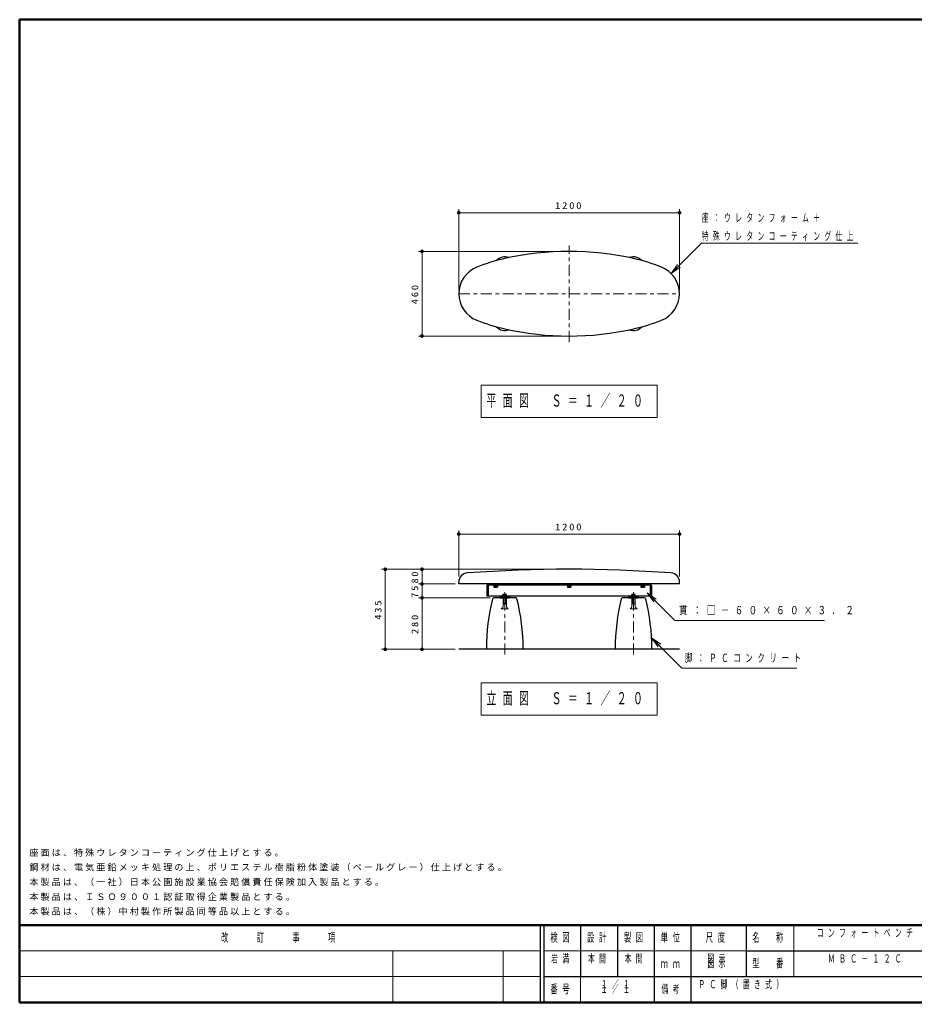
# Model space of a CAD drawing. Units: millimetres on the paper, scale 1:20. Extents: x -385 to 0, y 0 to 267.
# Drawn here: x -385 to -141.7, y 0 to 267 of the extents above; entities that cross this region are included whole.
import ezdxf

# ---------------------------------------------------------------- set-up
doc = ezdxf.new("R2010")
doc.units = ezdxf.units.MM
doc.linetypes.add('USER1', pattern=[4.5, 2.5, -2])
doc.linetypes.add('USER2', pattern=[6, 3, -1, 1, -1])
doc.layers.add('LY_1', color=7, linetype='Continuous', lineweight=25)
doc.layers.add('LY_2', color=7, linetype='Continuous', lineweight=13)
doc.layers.add('LY_3', color=7, linetype='Continuous')
doc.styles.add('ＭＳ ゴシック', font='')
doc.styles.get('ＭＳ ゴシック').set_extended_font_data('MS Gothic')

# ---------------------------------------------------------------- blocks, each defined once
blk = doc.blocks.new('filled_dot')
at = {"color": 0, "linetype": 'Continuous', "lineweight": -2, "const_width": 1.25}
blk.add_lwpolyline([(-0.625, 0, 1), (0.625, 0, 1)], format="xyb", close=True, dxfattribs=at)

msp = doc.modelspace()

# ---------------------------------------------------------------- linework, layer by layer
at = {"layer": 'LY_1', "lineweight": 13}
for p, q in [((-265.601, 193.543), (-265.601, 215.543)), ((-265.601, 214.543), (-205.601, 214.543)), ((-205.601, 193.543), (-205.601, 215.543)), ((-236.601, 204.043), (-276.601, 204.043)), ((-275.601, 181.043), (-275.601, 204.043)), ((-207.872, 198.026), (-206.105, 200.501)), ((-207.872, 198.026), (-205.751, 200.148)), ((-205.397, 199.794), (-207.872, 198.026)), ((-236.601, 181.043), (-276.601, 181.043)), ((-259.501, 167.72), (-259.501, 158.92)), ((-211.701, 167.72), (-259.501, 167.72)), ((-211.701, 158.92), (-211.701, 167.72)), ((-259.501, 158.92), (-211.701, 158.92)), ((-265.601, 115.721), (-265.601, 128.221)), ((-205.601, 115.721), (-205.601, 128.221)), ((-265.601, 127.221), (-205.601, 127.221)), ((-276.601, 117.671), (-286.601, 117.671)), ((-285.601, 95.921), (-285.601, 117.671)), ((-236.601, 117.671), (-276.601, 117.671)), ((-275.601, 113.671), (-275.601, 117.671)), ((-266.601, 113.671), (-276.601, 113.671)), ((-275.601, 109.921), (-275.601, 113.671)), ((-257.078, 109.921), (-276.601, 109.921)), ((-275.601, 95.921), (-275.601, 109.921)), ((-212.612, 108.81), (-214.38, 111.285)), ((-214.38, 111.285), (-211.905, 109.517)), ((-214.38, 111.285), (-212.258, 109.163)), ((-211.42, 96.583), (-213.188, 99.058)), ((-213.188, 99.058), (-210.713, 97.29)), ((-213.188, 99.058), (-211.066, 96.937)), ((-266.601, 95.921), (-286.601, 95.921)), ((-266.601, 95.921), (-276.601, 95.921)), ((-259.501, 86.846), (-259.501, 78.046)), ((-211.701, 86.846), (-259.501, 86.846)), ((-211.701, 78.046), (-211.701, 86.846)), ((-259.501, 78.046), (-211.701, 78.046))]:
    msp.add_line(p, q, dxfattribs=at)
at = {"layer": 'LY_1', "linetype": 'USER2', "lineweight": 13}
for p, q in [((-235.601, 179.411), (-235.601, 205.675)), ((-265.601, 192.543), (-205.601, 192.543)), ((-253.101, 94.467), (-253.101, 111.526)), ((-253.101, 111.06), (-253.101, 106.654)), ((-218.101, 94.467), (-218.101, 111.526)), ((-218.101, 111.06), (-218.101, 106.654))]:
    msp.add_line(p, q, dxfattribs=at)
at = {"layer": 'LY_1'}
for p, q in [((-265.601, 113.671), (-265.601, 114.171)), ((-205.601, 113.671), (-265.601, 113.671)), ((-257.951, 113.271), (-257.951, 110.471)), ((-213.351, 113.371), (-257.851, 113.371)), ((-257.601, 113.371), (-257.601, 110.371)), ((-257.101, 113.671), (-257.101, 113.371)), ((-256.126, 113.371), (-256.126, 113.296)), ((-256.126, 113.371), (-255.076, 113.371)), ((-256.126, 113.296), (-255.076, 113.296)), ((-256.092, 113.171), (-256.092, 112.816)), ((-256.092, 113.171), (-255.11, 113.171)), ((-256.092, 112.816), (-256.014, 112.771)), ((-255.141, 113.296), (-256.061, 113.296)), ((-256.061, 113.171), (-256.061, 113.296)), ((-255.141, 113.171), (-256.061, 113.171)), ((-255.189, 112.771), (-256.014, 112.771)), ((-255.847, 113.171), (-255.847, 112.816)), ((-255.635, 113.171), (-255.601, 113.296)), ((-255.601, 113.171), (-255.568, 113.296)), ((-255.356, 113.171), (-255.356, 112.816)), ((-255.11, 112.816), (-255.189, 112.771)), ((-255.141, 113.171), (-255.141, 113.296)), ((-255.11, 113.171), (-255.11, 112.816)), ((-255.076, 113.296), (-255.076, 113.371)), ((-254.101, 113.371), (-254.101, 113.671)), ((-237.101, 113.671), (-237.101, 113.371)), ((-236.126, 113.371), (-236.126, 113.296)), ((-236.126, 113.371), (-235.076, 113.371)), ((-236.126, 113.296), (-235.076, 113.296)), ((-236.092, 113.171), (-236.092, 112.816)), ((-236.092, 113.171), (-235.11, 113.171)), ((-236.092, 112.816), (-236.014, 112.771)), ((-235.141, 113.296), (-236.061, 113.296)), ((-236.061, 113.171), (-236.061, 113.296)), ((-235.141, 113.171), (-236.061, 113.171)), ((-235.189, 112.771), (-236.014, 112.771)), ((-235.847, 113.171), (-235.847, 112.816)), ((-235.635, 113.171), (-235.601, 113.296)), ((-235.601, 113.171), (-235.568, 113.296)), ((-235.356, 113.171), (-235.356, 112.816)), ((-235.11, 112.816), (-235.189, 112.771)), ((-235.141, 113.171), (-235.141, 113.296)), ((-235.11, 113.171), (-235.11, 112.816)), ((-235.076, 113.296), (-235.076, 113.371)), ((-234.101, 113.371), (-234.101, 113.671)), ((-217.101, 113.671), (-217.101, 113.371)), ((-216.126, 113.371), (-216.126, 113.296)), ((-216.126, 113.371), (-215.076, 113.371)), ((-216.126, 113.296), (-215.076, 113.296)), ((-216.092, 113.171), (-216.092, 112.816)), ((-216.092, 113.171), (-215.11, 113.171)), ((-216.092, 112.816), (-216.014, 112.771)), ((-215.141, 113.296), (-216.061, 113.296)), ((-216.061, 113.171), (-216.061, 113.296)), ((-215.141, 113.171), (-216.061, 113.171)), ((-215.189, 112.771), (-216.014, 112.771)), ((-215.847, 113.171), (-215.847, 112.816)), ((-215.635, 113.171), (-215.601, 113.296)), ((-215.601, 113.171), (-215.568, 113.296)), ((-215.356, 113.171), (-215.356, 112.816)), ((-215.11, 112.816), (-215.189, 112.771)), ((-215.141, 113.171), (-215.141, 113.296)), ((-215.11, 113.171), (-215.11, 112.816)), ((-215.076, 113.296), (-215.076, 113.371)), ((-214.101, 113.371), (-214.101, 113.671)), ((-213.601, 113.371), (-213.601, 110.371)), ((-213.251, 113.271), (-213.251, 110.471)), ((-205.601, 113.671), (-205.601, 114.171)), ((-213.351, 110.371), (-257.851, 110.371)), ((-253.626, 110.371), (-253.626, 110.446)), ((-253.626, 110.446), (-252.576, 110.446)), ((-253.626, 110.371), (-252.576, 110.371)), ((-253.592, 110.801), (-253.514, 110.846)), ((-253.592, 110.446), (-253.592, 110.801)), ((-253.592, 110.446), (-252.61, 110.446)), ((-253.551, 109.921), (-252.651, 109.921)), ((-252.689, 110.846), (-253.514, 110.846)), ((-253.347, 110.446), (-253.347, 110.801)), ((-252.856, 110.446), (-252.856, 110.801)), ((-252.61, 110.801), (-252.689, 110.846)), ((-252.61, 110.446), (-252.61, 110.801)), ((-252.576, 110.446), (-252.576, 110.371)), ((-218.626, 110.371), (-218.626, 110.446)), ((-218.626, 110.446), (-217.576, 110.446)), ((-218.626, 110.371), (-217.576, 110.371)), ((-218.592, 110.801), (-218.514, 110.846)), ((-218.592, 110.446), (-218.592, 110.801)), ((-218.592, 110.446), (-217.61, 110.446)), ((-218.551, 109.921), (-217.651, 109.921)), ((-217.689, 110.846), (-218.514, 110.846)), ((-218.347, 110.446), (-218.347, 110.801)), ((-217.856, 110.446), (-217.856, 110.801)), ((-217.61, 110.801), (-217.689, 110.846)), ((-217.61, 110.446), (-217.61, 110.801)), ((-217.576, 110.446), (-217.576, 110.371)), ((-205.601, 95.921), (-265.601, 95.921))]:
    msp.add_line(p, q, dxfattribs=at)
at = {"layer": 'LY_1', "color": 190}
for p, q in [((-250.124, 109.921), (-256.078, 109.921)), ((-253.551, 109.921), (-252.651, 109.921)), ((-215.124, 109.921), (-221.078, 109.921)), ((-218.551, 109.921), (-217.651, 109.921)), ((-257.951, 95.921), (-258.101, 96.071)), ((-248.251, 95.921), (-257.951, 95.921)), ((-248.251, 95.921), (-248.101, 96.071)), ((-222.951, 95.921), (-223.101, 96.071)), ((-213.251, 95.921), (-222.951, 95.921)), ((-213.251, 95.921), (-213.101, 96.071))]:
    msp.add_line(p, q, dxfattribs=at)
at = {"layer": 'LY_1', "color": 4}
for p, q in [((-254.351, 110.371), (-251.851, 110.371)), ((-254.351, 110.371), (-254.351, 109.921)), ((-254.351, 109.921), (-251.851, 109.921)), ((-251.851, 110.371), (-251.851, 109.921)), ((-219.351, 110.371), (-216.851, 110.371)), ((-219.351, 110.371), (-219.351, 109.921)), ((-219.351, 109.921), (-216.851, 109.921)), ((-216.851, 110.371), (-216.851, 109.921))]:
    msp.add_line(p, q, dxfattribs=at)
at = {"layer": 'LY_1', "linetype": 'USER1', "lineweight": 13}
for p, q in [((-253.551, 109.921), (-253.551, 107.371)), ((-253.419, 109.921), (-253.419, 108.421)), ((-252.784, 109.921), (-252.784, 108.421)), ((-252.651, 109.921), (-252.651, 107.371)), ((-218.551, 109.921), (-218.551, 107.371)), ((-218.419, 109.921), (-218.419, 108.421)), ((-217.784, 109.921), (-217.784, 108.421)), ((-217.651, 109.921), (-217.651, 107.371)), ((-253.551, 107.371), (-254.051, 106.921)), ((-252.151, 106.921), (-254.051, 106.921)), ((-253.101, 108.103), (-253.419, 108.421)), ((-252.784, 108.421), (-253.101, 108.103)), ((-252.151, 106.921), (-252.651, 107.371)), ((-218.551, 107.371), (-219.051, 106.921)), ((-217.151, 106.921), (-219.051, 106.921)), ((-218.101, 108.103), (-218.419, 108.421)), ((-217.784, 108.421), (-218.101, 108.103)), ((-217.151, 106.921), (-217.651, 107.371))]:
    msp.add_line(p, q, dxfattribs=at)
at = {"layer": 'LY_1', "lineweight": 13}
for points in [[(-207.872, 198.026), (-199.642, 206.257), (-157.129, 206.257)], [(-214.38, 111.285), (-206.857, 103.762), (-166.225, 103.762)], [(-213.188, 99.058), (-204.925, 90.796), (-173.67, 90.796)]]:
    msp.add_lwpolyline(points, dxfattribs=at)
at = {"layer": 'LY_1', "color": 4}
for centre, radius, start, end in [((-235.601, 124.489), 79.554, 77.25629, 102.74371), ((-241.806, 151.927), 51.423, 102.74371, 111.55007), ((-229.396, 151.927), 51.423, 68.44993, 77.25629), ((-257.847, 192.543), 7.755, 111.55007, 180), ((-213.356, 192.543), 7.755, 0, 68.44993), ((-257.847, 192.543), 7.755, 180, 248.44993), ((-213.356, 192.543), 7.755, 291.55007, 0), ((-241.806, 233.159), 51.423, 248.44993, 257.25629), ((-229.396, 233.159), 51.423, 282.74371, 291.55007), ((-235.601, 260.597), 79.554, 257.25629, 282.74371)]:
    msp.add_arc(centre, radius, start, end, dxfattribs=at)
at = {"layer": 'LY_1'}
for centre, radius, start, end in [((-253.101, 199.543), 3, 68.49544, 138.35917), ((-218.101, 199.543), 3, 41.64083, 111.50456), ((-253.101, 185.543), 3, 221.64083, 291.50456), ((-218.101, 185.543), 3, 248.49544, 318.35917), ((-235.601, -263.454), 381.125, 85.83487, 94.16513), ((-263.101, 114.171), 2.5, 94.16513, 180), ((-208.101, 114.171), 2.5, 0, 85.83487), ((-257.851, 113.271), 0.1, 90, 180), ((-255.969, 112.995), 0.217, 235.61587, 304.38414), ((-255.601, 113.59), 0.812, 252.41211, 287.58789), ((-255.233, 112.995), 0.217, 235.61587, 304.38414), ((-235.969, 112.995), 0.217, 235.61587, 304.38414), ((-235.601, 113.59), 0.812, 252.41211, 287.58789), ((-235.233, 112.995), 0.217, 235.61587, 304.38414), ((-215.969, 112.995), 0.217, 235.61587, 304.38414), ((-215.601, 113.59), 0.812, 252.41211, 287.58789), ((-215.233, 112.995), 0.217, 235.61587, 304.38414), ((-213.351, 113.271), 0.1, 0, 90), ((-257.851, 110.471), 0.1, 180, 270), ((-253.469, 110.621), 0.217, 55.61586, 124.38414), ((-253.101, 110.027), 0.812, 72.41211, 107.58789), ((-252.733, 110.621), 0.217, 55.61586, 124.38414), ((-218.469, 110.621), 0.217, 55.61586, 124.38414), ((-218.101, 110.027), 0.812, 72.41211, 107.58789), ((-217.733, 110.621), 0.217, 55.61586, 124.38414), ((-213.351, 110.471), 0.1, 270, 0)]:
    msp.add_arc(centre, radius, start, end, dxfattribs=at)
at = {"layer": 'LY_1', "color": 190}
for centre, radius, start, end in [((-201.226, 95.921), 56.875, 166.02573, 179.84909), ((-256.078, 109.571), 0.35, 90, 166.02573), ((-250.124, 109.571), 0.35, 13.97427, 90), ((-304.976, 95.921), 56.875, 0.15091, 13.97427), ((-166.226, 95.921), 56.875, 166.02573, 179.84909), ((-221.078, 109.571), 0.35, 90, 166.02573), ((-215.124, 109.571), 0.35, 13.97427, 90), ((-269.976, 95.921), 56.875, 0.15091, 13.97427)]:
    msp.add_arc(centre, radius, start, end, dxfattribs=at)
at = {"layer": 'LY_2', "lineweight": 50}
for p, q in [((-385, 267), (-385, 0)), ((0, 267), (-385, 267)), ((-385, 21), (0, 21)), ((-385, 0), (0, 0))]:
    msp.add_line(p, q, dxfattribs=at)
at = {"layer": 'LY_2', "color": 211, "lineweight": 25}
for p, q in [((-243.5, 21), (-243.5, 0)), ((-242.5, 21), (-242.5, 0)), ((-232.5, 21), (-232.5, 7)), ((-222.5, 21), (-222.5, 7)), ((-212.5, 21), (-212.5, 0)), ((-202.5, 21), (-202.5, 7)), ((-187.5, 21), (-187.5, 7)), ((-187.5, 14), (-70, 14)), ((-242.5, 7), (0, 7))]:
    msp.add_line(p, q, dxfattribs=at)
at = {"layer": 'LY_2'}
for p, q in [((-174.5, 21), (-174.5, 7)), ((-385, 14), (-243.5, 14)), ((-283.5, 14), (-283.5, 0)), ((-253.5, 14), (-253.5, 0)), ((-242.5, 14), (-187.5, 14)), ((-385, 7), (-243.5, 7)), ((-232.5, 7), (-232.5, 0))]:
    msp.add_line(p, q, dxfattribs=at)
at = {"layer": 'LY_2', "lineweight": 25}
msp.add_line((-202.5, 7), (-202.5, 0), dxfattribs=at)

# ---------------------------------------------------------------- block references
at = {"layer": 'LY_1', "lineweight": 13, "xscale": 0.4, "yscale": 0.4}
for p in [(-265.601, 214.543), (-265.601, 127.221)]:
    msp.add_blockref('filled_dot', p, dxfattribs=at)
for p, rotation in [((-205.601, 214.543), 180), ((-275.601, 204.043), 270), ((-275.601, 181.043), 90), ((-205.601, 127.221), 180), ((-285.601, 117.671), 270), ((-275.601, 117.671), 270), ((-275.601, 113.671), 270), ((-275.601, 113.671), 90), ((-275.601, 109.921), 90), ((-275.601, 109.921), 270), ((-285.601, 95.921), 90), ((-275.601, 95.921), 90)]:
    msp.add_blockref('filled_dot', p, dxfattribs=dict(at, rotation=rotation))

# ---------------------------------------------------------------- texts
at = {"layer": 'LY_1', "style": 'ＭＳ ゴシック'}
for s, insert, char_height, attachment_point in [('\\T1.33;\\W1.15;1200', (-235.601, 215.543), 1.833, 8), ('\\T1.64;\\W0.6;座：ウレタンフォーム＋', (-199.546, 213.057), 2.199, 4), ('\\T1.64;\\W0.6;特殊ウレタンコーティング仕上', (-199.546, 208.057), 2.199, 4), ('\\T1.64;\\W0.6;平面図\u3000Ｓ＝１／２０', (-258.101, 163.32), 3.299, 4), ('\\T1.33;\\W1.15;1200', (-235.601, 128.221), 1.833, 8), ('\\T1.64;\\W0.75;貫：□－６０×６０×３．２', (-205.725, 106.412), 2.199, 4), ('\\T1.64;\\W0.65;脚：ＰＣコンクリート', (-204.101, 93.446), 2.199, 4), ('\\T1.64;\\W0.6;立面図\u3000Ｓ＝１／２０', (-258.101, 82.446), 3.299, 4), ('\\T1.23;座面は、特殊ウレタンコーティング仕上げとする。', (-382.337, 39.589), 1.76, 7), ('\\T1.23;鋼材は、電気亜鉛メッキ処理の上、ポリエステル樹脂粉体塗装（ペールグレー）仕上げとする。', (-382.337, 35.589), 1.76, 7), ('\\T1.23;本製品は、（一社）日本公園施設業協会賠償責任保険加入製品とする。', (-382.337, 31.589), 1.76, 7), ('\\T1.23;本製品は、ＩＳＯ９００１認証取得企業製品とする。', (-382.337, 27.589), 1.76, 7), ('\\T1.23;本製品は、（株）中村製作所製品同等品以上とする。', (-382.337, 23.589), 1.76, 7), ('\\T1.64;\\W0.6;コンフォートベンチ', (-168.25, 20), 2.199, 1), ('\\T1.64;\\W0.6;岩満', (-240.5, 13), 2.199, 1), ('\\T1.64;\\W0.6;本間', (-230.5, 13), 2.199, 1), ('\\T1.64;\\W0.6;本間', (-220.5, 13), 2.199, 1), ('\\T1.64;\\W0.6;図示', (-198, 13), 2.199, 1), ('\\T1.64;\\W0.6;ＭＢＣ－１２Ｃ', (-165.25, 13), 2.199, 1), ('\\T1.64;\\W0.6;１／１', (-227, 6), 2.199, 1), ('\\T1.64;\\W0.6;ＰＣ脚（置き式）', (-200.5, 6), 2.199, 1)]:
    msp.add_mtext(s, dxfattribs=dict(at, insert=insert, char_height=char_height, attachment_point=attachment_point))
at = {"layer": 'LY_1', "char_height": 1.833, "attachment_point": 8, "rotation": 90, "style": 'ＭＳ ゴシック'}
for s, insert in [('\\T1.33;\\W1.15;460', (-276.601, 192.543)), ('\\T1.34;\\W1.1;80', (-276.601, 115.671)), ('\\T1.34;\\W1.15;75', (-276.601, 111.796)), ('\\T1.33;\\W1.15;435', (-286.601, 106.796)), ('\\T1.33;\\W1.15;280', (-276.601, 102.921))]:
    msp.add_mtext(s, dxfattribs=dict(at, insert=insert))
at = {"layer": 'LY_2', "color": 4, "attachment_point": 4, "style": 'ＭＳ ゴシック'}
for s, insert, char_height in [('\\T1.64;\\W0.6;改\u3000\u3000訂\u3000\u3000事\u3000\u3000項', (-330.25, 17.5), 2.346), ('\\T1.64;\\W0.6;検図', (-240.7, 17.5), 2.346), ('\\T1.64;\\W0.6;設計', (-230.7, 17.5), 2.346), ('\\T1.64;\\W0.6;製図', (-220.7, 17.5), 2.346), ('\\T1.64;\\W0.6;単位', (-210.7, 17.5), 2.346), ('\\T1.64;\\W0.6;尺度', (-198.45, 17.5), 2.346), ('\\T1.64;\\W0.6;名\u3000称', (-185.8, 17.5), 2.346), ('\\T1.64;\\W0.6;ｍｍ', (-210.7, 10.5), 2.346), ('\\T1.64;\\W0.6;型\u3000番', (-185.8, 10.5), 2.346), ('\\T1.64;\\W0.6;番号', (-240.7, 3.5), 2.346), ('\\T1.64;\\W0.6;備考', (-210.5, 3.5), 2.199)]:
    msp.add_mtext(s, dxfattribs=dict(at, insert=insert, char_height=char_height))
at = {"layer": 'LY_3', "char_height": 2.199, "attachment_point": 4, "style": 'ＭＳ ゴシック'}
for s, insert in [('\\T1.64;\\W0.6;図示', (-198, 10.5)), ('\\T1.64;\\W0.6;１／１', (-227, 3.5))]:
    msp.add_mtext(s, dxfattribs=dict(at, insert=insert))

doc.saveas('drawing.dxf')
